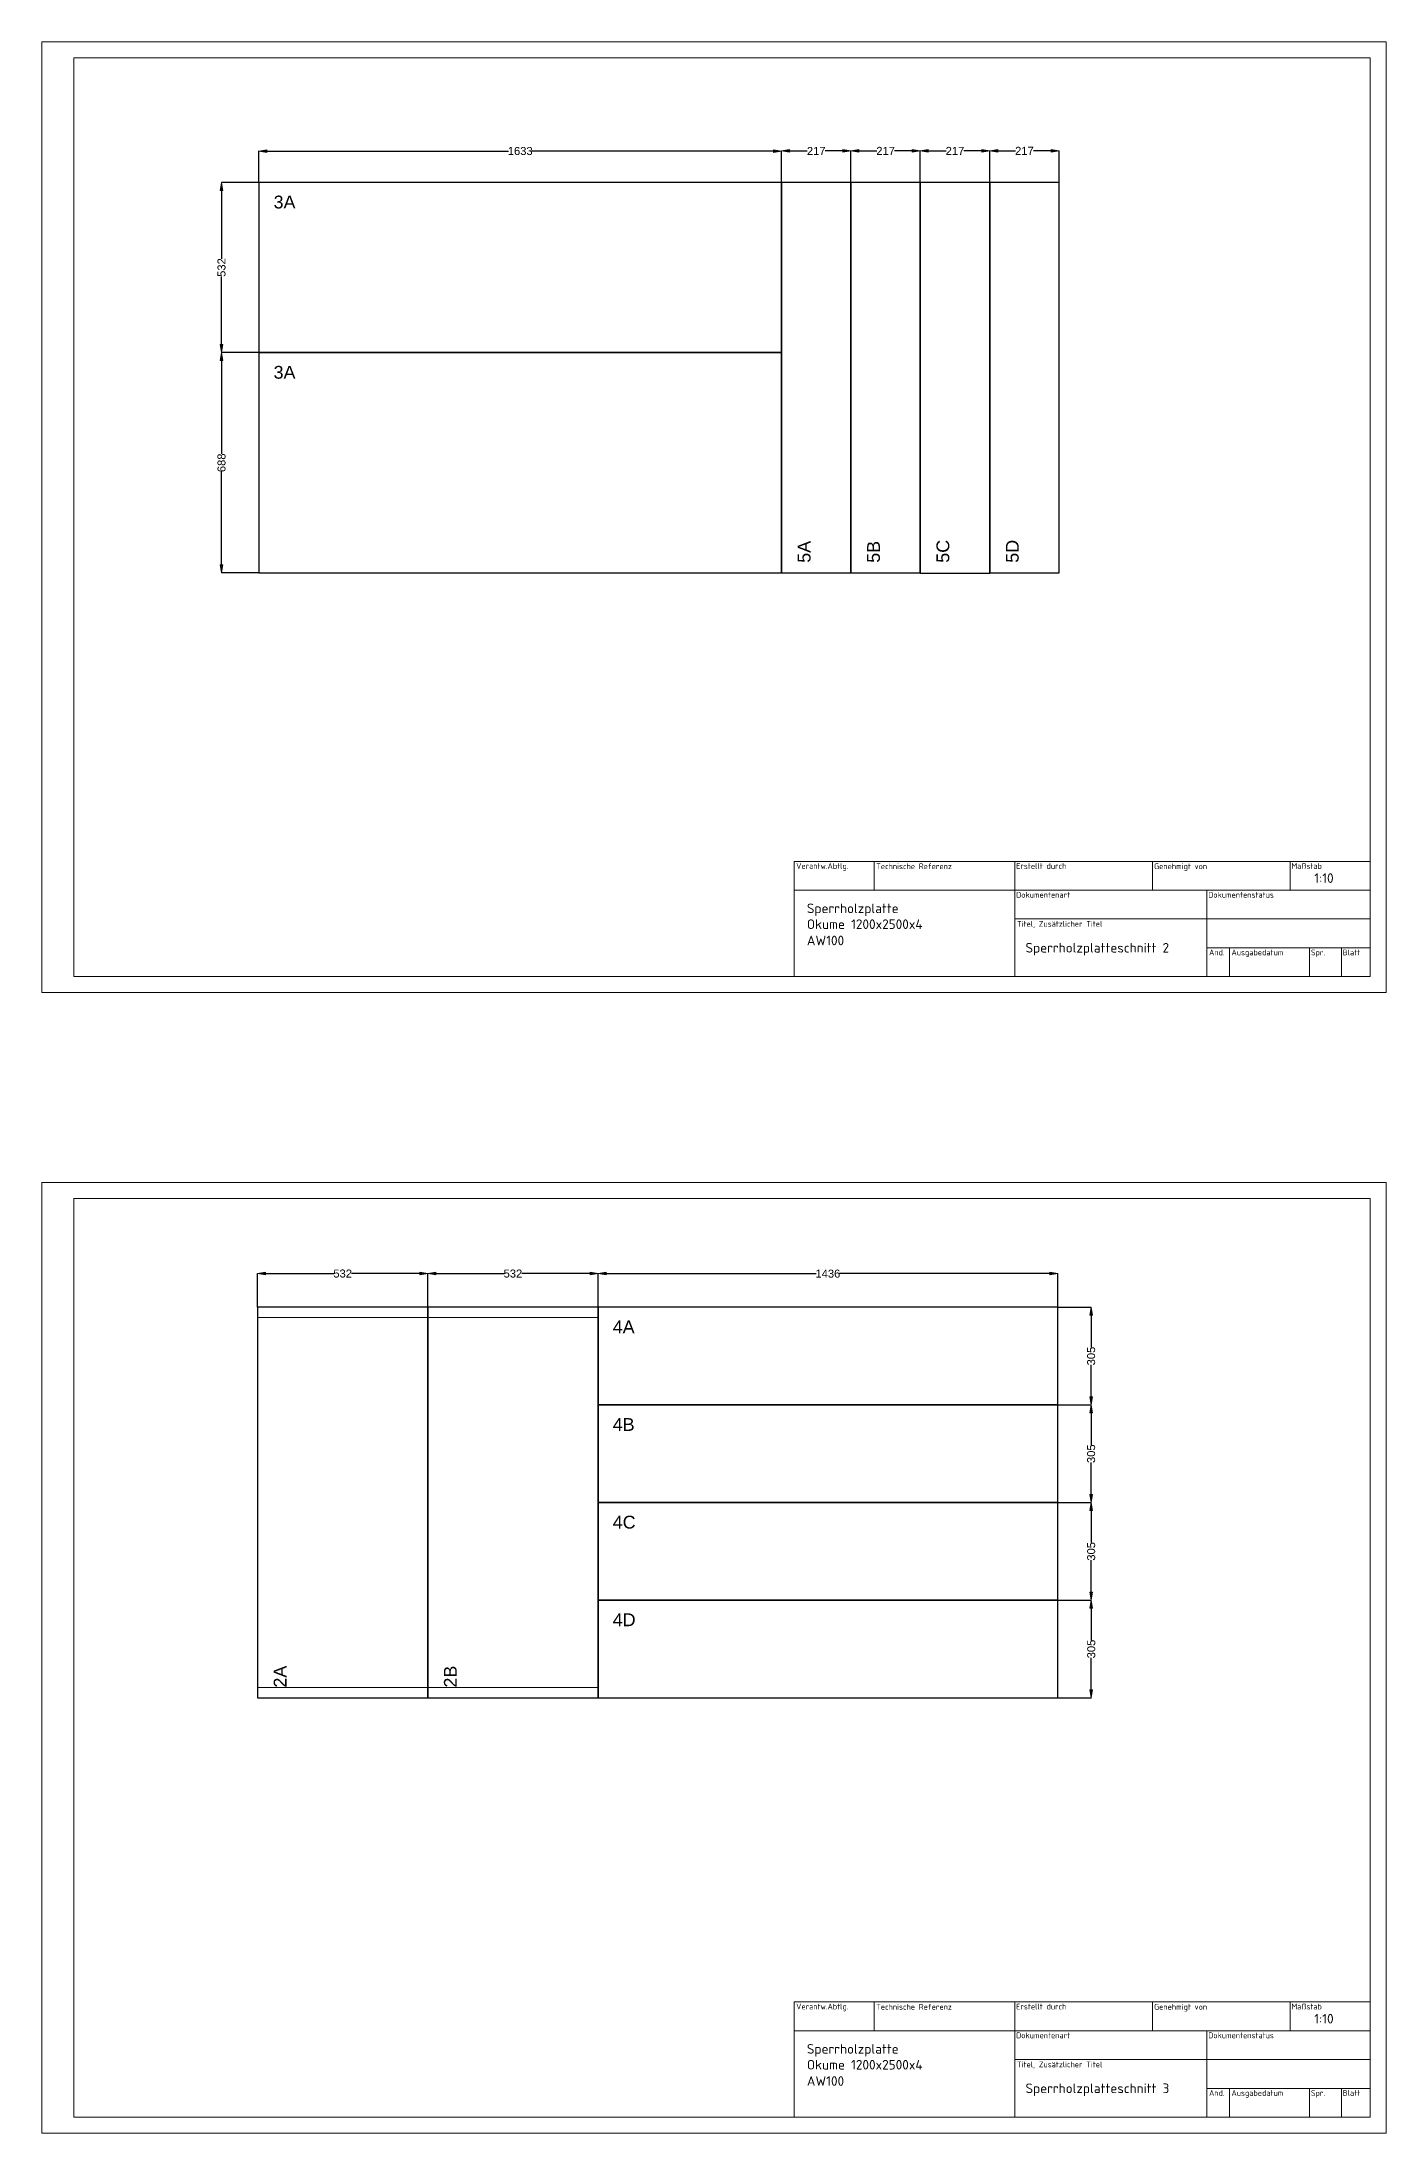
# Model space of a CAD drawing. Header units: millimetres. Extents: x -751 to 39822, y -9875 to 9310.
# Drawn here: x 26344 to 30544, y -4542 to 1991 of the extents above; entities that cross this region are included whole.
import ezdxf
from ezdxf.enums import TextEntityAlignment as Align

# ---------------------------------------------------------------- set-up
doc = ezdxf.new("R2010")
doc.units = ezdxf.units.MM
doc.header["$MEASUREMENT"] = 0
doc.header["$PDSIZE"] = -5
doc.linetypes.add('CENTER', pattern=[2, 1.25, -0.25, 0.25, -0.25])
doc.layers.get('0').update_dxf_attribs({"lineweight": 0})
doc.layers.get('Defpoints').update_dxf_attribs({"lineweight": 0})
doc.layers.add('SF', color=7, linetype='Continuous', lineweight=0)
doc.styles.add('Proxy_A9C', font='ISOCPEUR', dxfattribs={"height": 1.8})
doc.styles.add('Proxy_A9E', font='ISOCPEUR', dxfattribs={"height": 1.8})
doc.styles.add('Proxy_AA0', font='ISOCPEUR', dxfattribs={"height": 1.8})
doc.styles.add('Proxy_AA2', font='ISOCPEUR', dxfattribs={"height": 1.8})
doc.styles.add('Proxy_AA4', font='ISOCPEUR', dxfattribs={"height": 1.8})
doc.styles.add('Proxy_AA6', font='ISOCPEUR', dxfattribs={"height": 1.8})
doc.styles.add('Proxy_AA8', font='ISOCPEUR', dxfattribs={"height": 1.8})
doc.styles.add('Proxy_AAA', font='ISOCPEUR', dxfattribs={"height": 1.8})
doc.styles.add('Proxy_AAC', font='ISOCPEUR', dxfattribs={"height": 1.8})
doc.styles.add('Proxy_AAE', font='ISOCPEUR', dxfattribs={"height": 1.8})
doc.styles.add('Proxy_AB0', font='ISOCPEUR', dxfattribs={"height": 1.8})
doc.styles.get("Standard").update_dxf_attribs({"font": 'arial.ttf'})
doc.dimstyles.get("Standard").update_dxf_attribs({"dimtxt": 25, "dimasz": 25, "dimexe": 0.2, "dimexo": 0.05, "dimgap": 0.09, "dimtad": 0, "dimdec": 0, "dimzin": 0, "dimdsep": 46, "dimtxsty": 'Standard', "dimblk": 'VDDIM_DEFAULT', "dimcen": 0.09, "dimclre": 256, "dimclrt": 256, "dimadec": 0, "dimazin": 0, "dimtfac": 1, "dimtdec": 4, "dimtix": 1, "dimtmove": 0, "dimatfit": 3, "dimfxl": 1, "dimtolj": 1, "dimtzin": 0, "dimarcsym": 0})

# ---------------------------------------------------------------- blocks, each defined once
blk = doc.blocks.new('VDDIM_DEFAULT')
at = {"linetype": 'Continuous'}
blk.add_hatch(color=0, dxfattribs=at).paths.add_polyline_path([(0, 0), (-1, -0.1665), (-1, 0.1665)], flags=0)
at = {"color": 0, "linetype": 'Continuous'}
blk.add_lwpolyline([(0, 0), (-1, -0.1665), (-1, 0.1665), (0, 0)], dxfattribs=at)
blk = doc.blocks.new('*D928')
at = {"lineweight": -2}
for p, q in [((27022.4, 1551.6), (27022.4, 1649.8)), ((28655.2, 1551.6), (28655.2, 1649.8))]:
    blk.add_line(p, q, dxfattribs=at)
at = {"color": 0, "lineweight": -2}
for p, q in [((27047.4, 1649.6), (27802.6, 1649.6)), ((28630.2, 1649.6), (27875, 1649.6))]:
    blk.add_line(p, q, dxfattribs=at)
at = {"layer": 'Defpoints', "color": 0}
for p in [(28655.2, 1649.6), (27022.4, 1551.6), (28655.2, 1551.6)]:
    blk.add_point(p, dxfattribs=at)
at = {"color": 0, "lineweight": -2, "xscale": 25, "yscale": 25, "zscale": 25, "rotation": 180}
blk.add_blockref('VDDIM_DEFAULT', (27022.4, 1649.6), dxfattribs=at)
at = {"color": 0, "lineweight": -2, "xscale": 25, "yscale": 25, "zscale": 25}
blk.add_blockref('VDDIM_DEFAULT', (28655.2, 1649.6), dxfattribs=at)
at = {"insert": (27838.8, 1649.6), "char_height": 25, "attachment_point": 5}
blk.add_mtext('\\A1;1633', dxfattribs=at)
blk = doc.blocks.new('*D929')
at = {"lineweight": -2}
for p, q in [((28655.2, 1551.7), (28655.2, 1650)), ((28872, 1551.6), (28872, 1650))]:
    blk.add_line(p, q, dxfattribs=at)
at = {"color": 0, "lineweight": -2}
for p, q in [((28680.2, 1649.8), (28735.7, 1649.8)), ((28847, 1649.8), (28791.5, 1649.8))]:
    blk.add_line(p, q, dxfattribs=at)
at = {"layer": 'Defpoints', "color": 0}
for p in [(28872, 1649.8), (28655.2, 1551.6), (28872, 1551.6)]:
    blk.add_point(p, dxfattribs=at)
at = {"color": 0, "lineweight": -2, "xscale": 25, "yscale": 25, "zscale": 25, "rotation": 180}
blk.add_blockref('VDDIM_DEFAULT', (28655.2, 1649.8), dxfattribs=at)
at = {"color": 0, "lineweight": -2, "xscale": 25, "yscale": 25, "zscale": 25}
blk.add_blockref('VDDIM_DEFAULT', (28872, 1649.8), dxfattribs=at)
at = {"insert": (28763.6, 1649.8), "char_height": 25, "attachment_point": 5}
blk.add_mtext('\\A1;217', dxfattribs=at)
blk = doc.blocks.new('*D930')
at = {"lineweight": -2}
for p, q in [((28872, 1551.7), (28872, 1650.2)), ((29088.8, 1551.6), (29088.8, 1650.2))]:
    blk.add_line(p, q, dxfattribs=at)
at = {"color": 0, "lineweight": -2}
for p, q in [((28897, 1650), (28952.5, 1650)), ((29063.8, 1650), (29008.3, 1650))]:
    blk.add_line(p, q, dxfattribs=at)
at = {"layer": 'Defpoints', "color": 0}
for p in [(29088.8, 1650), (28872, 1551.6), (29088.8, 1551.6)]:
    blk.add_point(p, dxfattribs=at)
at = {"color": 0, "lineweight": -2, "xscale": 25, "yscale": 25, "zscale": 25, "rotation": 180}
blk.add_blockref('VDDIM_DEFAULT', (28872, 1650), dxfattribs=at)
at = {"color": 0, "lineweight": -2, "xscale": 25, "yscale": 25, "zscale": 25}
blk.add_blockref('VDDIM_DEFAULT', (29088.8, 1650), dxfattribs=at)
at = {"insert": (28980.4, 1650), "char_height": 25, "attachment_point": 5}
blk.add_mtext('\\A1;217', dxfattribs=at)
blk = doc.blocks.new('*D931')
at = {"lineweight": -2}
for p, q in [((29088.8, 1551.7), (29088.8, 1650.2)), ((29305.6, 1551.6), (29305.6, 1650.2))]:
    blk.add_line(p, q, dxfattribs=at)
at = {"color": 0, "lineweight": -2}
for p, q in [((29113.8, 1650), (29169.3, 1650)), ((29280.6, 1650), (29225.1, 1650))]:
    blk.add_line(p, q, dxfattribs=at)
at = {"layer": 'Defpoints', "color": 0}
for p in [(29305.6, 1650), (29088.8, 1551.6), (29305.6, 1551.6)]:
    blk.add_point(p, dxfattribs=at)
at = {"color": 0, "lineweight": -2, "xscale": 25, "yscale": 25, "zscale": 25, "rotation": 180}
blk.add_blockref('VDDIM_DEFAULT', (29088.8, 1650), dxfattribs=at)
at = {"color": 0, "lineweight": -2, "xscale": 25, "yscale": 25, "zscale": 25}
blk.add_blockref('VDDIM_DEFAULT', (29305.6, 1650), dxfattribs=at)
at = {"insert": (29197.2, 1650), "char_height": 25, "attachment_point": 5}
blk.add_mtext('\\A1;217', dxfattribs=at)
blk = doc.blocks.new('*D932')
at = {"lineweight": -2}
for p, q in [((29305.6, 1551.7), (29305.6, 1650.4)), ((29522.4, 1551.6), (29522.4, 1650.4))]:
    blk.add_line(p, q, dxfattribs=at)
at = {"color": 0, "lineweight": -2}
for p, q in [((29330.6, 1650.2), (29386.1, 1650.2)), ((29497.4, 1650.2), (29441.9, 1650.2))]:
    blk.add_line(p, q, dxfattribs=at)
at = {"layer": 'Defpoints', "color": 0}
for p in [(29522.4, 1650.2), (29305.6, 1551.6), (29522.4, 1551.6)]:
    blk.add_point(p, dxfattribs=at)
at = {"color": 0, "lineweight": -2, "xscale": 25, "yscale": 25, "zscale": 25, "rotation": 180}
blk.add_blockref('VDDIM_DEFAULT', (29305.6, 1650.2), dxfattribs=at)
at = {"color": 0, "lineweight": -2, "xscale": 25, "yscale": 25, "zscale": 25}
blk.add_blockref('VDDIM_DEFAULT', (29522.4, 1650.2), dxfattribs=at)
at = {"insert": (29414, 1650.2), "char_height": 25, "attachment_point": 5}
blk.add_mtext('\\A1;217', dxfattribs=at)
blk = doc.blocks.new('*D933')
at = {"lineweight": -2}
for p, q in [((27022.3, 1551.6), (26905.5, 1551.6)), ((27022.3, 1019.8), (26905.5, 1019.8))]:
    blk.add_line(p, q, dxfattribs=at)
at = {"color": 0, "lineweight": -2}
for p, q in [((26905.7, 1526.6), (26905.7, 1313.2)), ((26905.7, 1044.8), (26905.7, 1258.1))]:
    blk.add_line(p, q, dxfattribs=at)
at = {"layer": 'Defpoints', "color": 0}
for p in [(26905.7, 1551.6), (27022.4, 1551.6), (27022.4, 1019.8)]:
    blk.add_point(p, dxfattribs=at)
at = {"color": 0, "lineweight": -2, "xscale": 25, "yscale": 25, "zscale": 25}
for p, rotation in [((26905.7, 1551.6), 90), ((26905.7, 1019.8), 270)]:
    blk.add_blockref('VDDIM_DEFAULT', p, dxfattribs=dict(at, rotation=rotation))
at = {"insert": (26905.7, 1285.7), "char_height": 25, "attachment_point": 5, "rotation": 90}
blk.add_mtext('\\A1;532', dxfattribs=at)
blk = doc.blocks.new('*D934')
at = {"lineweight": -2}
for p, q in [((28081.9, -1962), (28081.9, -1857)), ((29518.1, -1962), (29518.1, -1857))]:
    blk.add_line(p, q, dxfattribs=at)
at = {"color": 0, "lineweight": -2}
for p, q in [((28106.9, -1857.2), (28763.8, -1857.2)), ((29493.1, -1857.2), (28836.2, -1857.2))]:
    blk.add_line(p, q, dxfattribs=at)
at = {"layer": 'Defpoints', "color": 0}
for p in [(29518.1, -1857.2), (28081.9, -1962.1), (29518.1, -1962.1)]:
    blk.add_point(p, dxfattribs=at)
at = {"color": 0, "lineweight": -2, "xscale": 25, "yscale": 25, "zscale": 25, "rotation": 180}
blk.add_blockref('VDDIM_DEFAULT', (28081.9, -1857.2), dxfattribs=at)
at = {"color": 0, "lineweight": -2, "xscale": 25, "yscale": 25, "zscale": 25}
blk.add_blockref('VDDIM_DEFAULT', (29518.1, -1857.2), dxfattribs=at)
at = {"insert": (28800, -1857.2), "char_height": 25, "attachment_point": 5}
blk.add_mtext('\\A1;1436', dxfattribs=at)
blk = doc.blocks.new('*D935')
at = {"lineweight": -2}
for p, q in [((27018.1, -1962), (27018.1, -1856.8)), ((27550, -1962), (27550, -1856.8))]:
    blk.add_line(p, q, dxfattribs=at)
at = {"color": 0, "lineweight": -2}
for p, q in [((27043.1, -1857), (27256.5, -1857)), ((27525, -1857), (27311.6, -1857))]:
    blk.add_line(p, q, dxfattribs=at)
at = {"layer": 'Defpoints', "color": 0}
for p in [(27550, -1857), (27018.1, -1962.1), (27550, -1962.1)]:
    blk.add_point(p, dxfattribs=at)
at = {"color": 0, "lineweight": -2, "xscale": 25, "yscale": 25, "zscale": 25, "rotation": 180}
blk.add_blockref('VDDIM_DEFAULT', (27018.1, -1857), dxfattribs=at)
at = {"color": 0, "lineweight": -2, "xscale": 25, "yscale": 25, "zscale": 25}
blk.add_blockref('VDDIM_DEFAULT', (27550, -1857), dxfattribs=at)
at = {"insert": (27284.1, -1857), "char_height": 25, "attachment_point": 5}
blk.add_mtext('\\A1;532', dxfattribs=at)
blk = doc.blocks.new('*D936')
at = {"lineweight": -2}
for p, q in [((27550, -1962), (27550, -1856.8)), ((28081.9, -1962), (28081.9, -1856.8))]:
    blk.add_line(p, q, dxfattribs=at)
at = {"color": 0, "lineweight": -2}
for p, q in [((27575, -1857), (27788.4, -1857)), ((28056.9, -1857), (27843.5, -1857))]:
    blk.add_line(p, q, dxfattribs=at)
at = {"layer": 'Defpoints', "color": 0}
for p in [(28081.9, -1857), (27550, -1962.1), (28081.9, -1962.1)]:
    blk.add_point(p, dxfattribs=at)
at = {"color": 0, "lineweight": -2, "xscale": 25, "yscale": 25, "zscale": 25, "rotation": 180}
blk.add_blockref('VDDIM_DEFAULT', (27550, -1857), dxfattribs=at)
at = {"color": 0, "lineweight": -2, "xscale": 25, "yscale": 25, "zscale": 25}
blk.add_blockref('VDDIM_DEFAULT', (28081.9, -1857), dxfattribs=at)
at = {"insert": (27816, -1857), "char_height": 25, "attachment_point": 5}
blk.add_mtext('\\A1;532', dxfattribs=at)
blk = doc.blocks.new('*D937')
at = {"lineweight": -2}
for p, q in [((29518.2, -1962), (29622.7, -1962)), ((29518.2, -2267.1), (29622.7, -2267.1))]:
    blk.add_line(p, q, dxfattribs=at)
at = {"color": 0, "lineweight": -2}
for p, q in [((29622.5, -1987), (29622.5, -2086.8)), ((29622.5, -2242.1), (29622.5, -2142.3))]:
    blk.add_line(p, q, dxfattribs=at)
at = {"layer": 'Defpoints', "color": 0}
for p in [(29518.1, -1962), (29622.5, -1962), (29518.1, -2267.1)]:
    blk.add_point(p, dxfattribs=at)
at = {"color": 0, "lineweight": -2, "xscale": 25, "yscale": 25, "zscale": 25}
for p, rotation in [((29622.5, -1962), 90), ((29622.5, -2267.1), 270)]:
    blk.add_blockref('VDDIM_DEFAULT', p, dxfattribs=dict(at, rotation=rotation))
at = {"insert": (29622.5, -2114.5), "char_height": 25, "attachment_point": 5, "rotation": 90}
blk.add_mtext('\\A1;305', dxfattribs=at)
blk = doc.blocks.new('*D938')
at = {"lineweight": -2}
for p, q in [((29518.2, -2267.1), (29622.7, -2267.1)), ((29518.2, -2572.1), (29622.7, -2572.1))]:
    blk.add_line(p, q, dxfattribs=at)
at = {"color": 0, "lineweight": -2}
for p, q in [((29622.5, -2292.1), (29622.5, -2391.8)), ((29622.5, -2547.1), (29622.5, -2447.3))]:
    blk.add_line(p, q, dxfattribs=at)
at = {"layer": 'Defpoints', "color": 0}
for p in [(29518.1, -2267.1), (29622.5, -2267.1), (29518.1, -2572.1)]:
    blk.add_point(p, dxfattribs=at)
at = {"color": 0, "lineweight": -2, "xscale": 25, "yscale": 25, "zscale": 25}
for p, rotation in [((29622.5, -2267.1), 90), ((29622.5, -2572.1), 270)]:
    blk.add_blockref('VDDIM_DEFAULT', p, dxfattribs=dict(at, rotation=rotation))
at = {"insert": (29622.5, -2419.6), "char_height": 25, "attachment_point": 5, "rotation": 90}
blk.add_mtext('\\A1;305', dxfattribs=at)
blk = doc.blocks.new('*D939')
at = {"lineweight": -2}
for p, q in [((29518.2, -2572.1), (29622.9, -2572.1)), ((29518.2, -2877.1), (29622.9, -2877.1))]:
    blk.add_line(p, q, dxfattribs=at)
at = {"color": 0, "lineweight": -2}
for p, q in [((29622.7, -2597.1), (29622.7, -2696.8)), ((29622.7, -2852.1), (29622.7, -2752.3))]:
    blk.add_line(p, q, dxfattribs=at)
at = {"layer": 'Defpoints', "color": 0}
for p in [(29518.1, -2572.1), (29622.7, -2572.1), (29518.1, -2877.1)]:
    blk.add_point(p, dxfattribs=at)
at = {"color": 0, "lineweight": -2, "xscale": 25, "yscale": 25, "zscale": 25}
for p, rotation in [((29622.7, -2572.1), 90), ((29622.7, -2877.1), 270)]:
    blk.add_blockref('VDDIM_DEFAULT', p, dxfattribs=dict(at, rotation=rotation))
at = {"insert": (29622.7, -2724.6), "char_height": 25, "attachment_point": 5, "rotation": 90}
blk.add_mtext('\\A1;305', dxfattribs=at)
blk = doc.blocks.new('*D940')
at = {"lineweight": -2}
for p, q in [((29518.2, -2877.1), (29623.1, -2877.1)), ((29518.2, -3182.1), (29623.1, -3182.1))]:
    blk.add_line(p, q, dxfattribs=at)
at = {"color": 0, "lineweight": -2}
for p, q in [((29622.9, -2902.1), (29622.9, -3001.8)), ((29622.9, -3157.1), (29622.9, -3057.3))]:
    blk.add_line(p, q, dxfattribs=at)
at = {"layer": 'Defpoints', "color": 0}
for p in [(29518.1, -2877.1), (29622.9, -2877.1), (29518.1, -3182.1)]:
    blk.add_point(p, dxfattribs=at)
at = {"color": 0, "lineweight": -2, "xscale": 25, "yscale": 25, "zscale": 25}
for p, rotation in [((29622.9, -2877.1), 90), ((29622.9, -3182.1), 270)]:
    blk.add_blockref('VDDIM_DEFAULT', p, dxfattribs=dict(at, rotation=rotation))
at = {"insert": (29622.9, -3029.6), "char_height": 25, "attachment_point": 5, "rotation": 90}
blk.add_mtext('\\A1;305', dxfattribs=at)
blk = doc.blocks.new('*D942')
at = {"lineweight": -2}
for p, q in [((27022.3, 1019.8), (26905.5, 1019.8)), ((27022.3, 331.6), (26905.5, 331.6))]:
    blk.add_line(p, q, dxfattribs=at)
at = {"color": 0, "lineweight": -2}
for p, q in [((26905.7, 994.8), (26905.7, 703.4)), ((26905.7, 356.6), (26905.7, 647.9))]:
    blk.add_line(p, q, dxfattribs=at)
at = {"layer": 'Defpoints', "color": 0}
for p in [(26905.7, 1019.8), (27022.3, 1019.8), (27022.3, 331.6)]:
    blk.add_point(p, dxfattribs=at)
at = {"color": 0, "lineweight": -2, "xscale": 25, "yscale": 25, "zscale": 25}
for p, rotation in [((26905.7, 1019.8), 90), ((26905.7, 331.6), 270)]:
    blk.add_blockref('VDDIM_DEFAULT', p, dxfattribs=dict(at, rotation=rotation))
at = {"insert": (26905.7, 675.7), "char_height": 25, "attachment_point": 5, "rotation": 90}
blk.add_mtext('\\A1;688', dxfattribs=at)

msp = doc.modelspace()

# ---------------------------------------------------------------- linework, layer by layer
for p, q in [((28694.20923, -569.29805), (28694.20923, -929.29805)), ((27550.02816, -1962.05969), (27550.02816, -3182.05969)), ((27550.02816, -1962.05969), (27550.02816, -3182.05969)), ((28694.20923, -4132.05177), (28694.20923, -4492.05177))]:
    msp.add_line(p, q)
at = {"linetype": 'CENTER'}
for p, q in [((27018.12427, -1994.05969), (27549.97816, -1994.05969)), ((27549.97816, -1994.05969), (28081.83204, -1994.05969)), ((27018.12427, -3150.05969), (27549.97816, -3150.05969)), ((27549.97816, -3150.05969), (28081.83204, -3150.05969))]:
    msp.add_line(p, q, dxfattribs=at)
for points in [[(26344.20923, -979.29805), (30544.20923, -979.29805), (30544.20923, 1990.70195), (26344.20923, 1990.70195)], [(26444.20923, -929.29805), (30494.20923, -929.29805), (30494.20923, 1940.70195), (26444.20923, 1940.70195)], [(26344.20923, -4542.05177), (30544.20923, -4542.05177), (30544.20923, -1572.05177), (26344.20923, -1572.05177)], [(26444.20923, -4492.05177), (30494.20923, -4492.05177), (30494.20923, -1622.05177), (26444.20923, -1622.05177)]]:
    msp.add_lwpolyline(points, close=True)
at = {"color": 1, "lineweight": 30}
for points in [[(27022.39323, 1019.75339), (28655.20972, 1019.75339), (28655.20972, 1551.55727), (27022.39323, 1551.55727)], [(28655.20972, 331.55727), (28872.0056, 331.55727), (28872.0056, 1551.55727), (28655.20972, 1551.55727)], [(28872.0056, 331.55727), (29088.80147, 331.55727), (29088.80147, 1551.55727), (28872.0056, 1551.55727)], [(29088.80147, 331.45727), (29305.59735, 331.45727), (29305.59735, 1551.45727), (29088.80147, 1551.45727)], [(29305.59735, 331.65727), (29522.39323, 331.65727), (29522.39323, 1551.65727), (29305.59735, 1551.65727)], [(27022.34323, 331.55727), (28655.20972, 331.55727), (28655.20972, 1019.75339), (27022.34323, 1019.75339)], [(27018.12427, -3182.05969), (27550.02816, -3182.05969), (27550.02816, -1962.05969), (27018.12427, -1962.05969)], [(27550.02816, -3182.05969), (28081.93204, -3182.05969), (28081.93204, -1962.05969), (27550.02816, -1962.05969)], [(28081.93204, -2267.05969), (29518.12427, -2267.05969), (29518.12427, -1962.05969), (28081.93204, -1962.05969)], [(28081.93204, -2572.10969), (29518.12427, -2572.10969), (29518.12427, -2267.10969), (28081.93204, -2267.10969)], [(28081.93204, -2877.10969), (29518.12427, -2877.10969), (29518.12427, -2572.10969), (28081.93204, -2572.10969)], [(28081.93204, -3182.10969), (29518.12427, -3182.10969), (29518.12427, -2877.10969), (28081.93204, -2877.10969)]]:
    msp.add_lwpolyline(points, close=True, dxfattribs=at)
at = {"color": 1}
msp.add_lwpolyline([(27550.02816, -3182.05969), (28081.93204, -3182.05969), (28081.93204, -1962.05969), (27550.02816, -1962.05969)], close=True, dxfattribs=at)
at = {"layer": 'SF'}
for p, q in [((28694.20923, -569.29805), (30494.20923, -569.29805)), ((28944.20923, -569.29805), (28944.20923, -659.29805)), ((29384.20923, -569.29805), (29384.20923, -929.29805)), ((29814.20923, -569.29805), (29814.20923, -659.29805)), ((30244.20923, -569.29805), (30244.20923, -659.29805)), ((28694.20923, -659.29805), (30494.20923, -659.29805)), ((29984.20923, -659.29805), (29984.20923, -929.29805)), ((29384.20923, -749.29805), (30494.20923, -749.29805)), ((29984.20923, -839.29805), (30494.20923, -839.29805)), ((30054.20923, -839.29805), (30054.20923, -929.29805)), ((30304.20923, -839.29805), (30304.20923, -929.29805)), ((30404.20923, -839.29805), (30404.20923, -929.29805)), ((28694.20923, -929.29805), (30494.20923, -929.29805)), ((28694.20923, -4132.05177), (30494.20923, -4132.05177)), ((28944.20923, -4132.05177), (28944.20923, -4222.05177)), ((29384.20923, -4132.05177), (29384.20923, -4492.05177)), ((29814.20923, -4132.05177), (29814.20923, -4222.05177)), ((30244.20923, -4132.05177), (30244.20923, -4222.05177)), ((28694.20923, -4222.05177), (30494.20923, -4222.05177)), ((29984.20923, -4222.05177), (29984.20923, -4492.05177)), ((29384.20923, -4312.05177), (30494.20923, -4312.05177)), ((29984.20923, -4402.05177), (30494.20923, -4402.05177)), ((30054.20923, -4402.05177), (30054.20923, -4492.05177)), ((30304.20923, -4402.05177), (30304.20923, -4492.05177)), ((30404.20923, -4402.05177), (30404.20923, -4492.05177)), ((28694.20923, -4492.05177), (30494.20923, -4492.05177))]:
    msp.add_line(p, q, dxfattribs=at)

# ---------------------------------------------------------------- texts
at = {"color": 1}
for s, p in [('3A', (27068.33273, 1510.2562)), ('3A', (27068.33273, 978.45231)), ('4A', (28127.87154, -2003.36077)), ('4B', (28127.87154, -2308.36077)), ('4C', (28127.87154, -2613.36077)), ('4D', (28127.87154, -2918.36077))]:
    msp.add_text(s, height=40, dxfattribs=at).set_placement(p, align=Align.TOP_LEFT)
for s, p in [('5A', (28705.73209, 363.48123)), ('5B', (28922.52797, 363.48123)), ('5C', (29139.32385, 363.48123)), ('5D', (29356.11973, 363.58123)), ('2A', (27068.64665, -3150.13573)), ('2B', (27600.55053, -3150.13573)), ('2B', (27600.55053, -3150.13573))]:
    msp.add_text(s, height=40, rotation=90, dxfattribs=at).set_placement(p, align=Align.TOP_LEFT)
for s, height, style, p in [('Verantw.Abtlg.', 18, 'Proxy_A9C', (28700.89283, -592.75245)), ('Technische Referenz', 18, 'Proxy_A9E', (28950.89283, -593.60959)), ('Erstellt durch', 18, 'Proxy_AA0', (29388.32141, -592.75245)), ('Genehmigt von', 18, 'Proxy_AA2', (29819.17855, -593.60959)), ('Maßstab', 18, 'Proxy_AA6', (30248.32141, -592.75245)), ('1:10', 30, 'Proxy_AA6', (30319.64291, -636.67508)), ('Sperrholzplatte', 30, 'Proxy_AA6', (28734.22772, -731.03509)), ('Dokumentenart', 18, 'Proxy_AA4', (29388.32141, -682.75245)), ('Dokumentenstatus', 18, 'Proxy_AA6', (29988.32141, -682.75245)), ('Okume 1200x2500x4', 30, 'Proxy_AA6', (28734.22772, -780.51776)), ('Titel, Zusätzlicher Titel', 18, 'Proxy_AA8', (29390.89283, -773.60959)), ('AW100', 30, 'Proxy_AA6', (28734.22772, -831.41423)), ('Sperrholzplatteschnitt 2', 30, 'Proxy_AA6', (29417.299, -854.16382)), ('And.', 18, 'Proxy_AAA', (29990.89283, -862.75245)), ('Ausgabedatum', 18, 'Proxy_AAC', (30060.89283, -862.75245)), ('Spr.', 18, 'Proxy_AAE', (30309.17855, -862.75245)), ('Blatt', 18, 'Proxy_AB0', (30408.32141, -862.75245)), ('Verantw.Abtlg.', 18, 'Proxy_A9C', (28700.89283, -4155.50617)), ('Technische Referenz', 18, 'Proxy_A9E', (28950.89283, -4156.36332)), ('Erstellt durch', 18, 'Proxy_AA0', (29388.32141, -4155.50617)), ('Genehmigt von', 18, 'Proxy_AA2', (29819.17855, -4156.36332)), ('Maßstab', 18, 'Proxy_AA6', (30248.32141, -4155.50617)), ('1:10', 30, 'Proxy_AA6', (30319.64291, -4199.4288)), ('Dokumentenart', 18, 'Proxy_AA4', (29388.32141, -4245.50617)), ('Dokumentenstatus', 18, 'Proxy_AA6', (29988.32141, -4245.50617)), ('Sperrholzplatte', 30, 'Proxy_AA6', (28734.22772, -4293.78881)), ('AW100', 30, 'Proxy_AA6', (28734.22772, -4394.16795)), ('Okume 1200x2500x4', 30, 'Proxy_AA6', (28734.22772, -4343.27148)), ('Titel, Zusätzlicher Titel', 18, 'Proxy_AA8', (29390.89283, -4336.36332)), ('Sperrholzplatteschnitt 3', 30, 'Proxy_AA6', (29417.299, -4416.91754)), ('And.', 18, 'Proxy_AAA', (29990.89283, -4425.50617)), ('Ausgabedatum', 18, 'Proxy_AAC', (30060.89283, -4425.50617)), ('Spr.', 18, 'Proxy_AAE', (30309.17855, -4425.50617)), ('Blatt', 18, 'Proxy_AB0', (30408.32141, -4425.50617))]:
    msp.add_text(s, height=height, dxfattribs=dict(style=style)).set_placement(p)

# ---------------------------------------------------------------- dimensions: what is measured, and where the dimension line sits
for base, p1, p2, picture, middle in [((28655.20972, 1649.61631), (27022.39323, 1551.55727), (28655.20972, 1551.55727), '*D928', (27838.80147, 1649.61631)), ((28872.0056, 1649.81631), (28655.20972, 1551.60727), (28872.0056, 1551.55727), '*D929', (28763.60766, 1649.81631)), ((29088.80147, 1650.01631), (28872.0056, 1551.60727), (29088.80147, 1551.55727), '*D930', (28980.40353, 1650.01631)), ((29305.59735, 1650.01631), (29088.80147, 1551.60727), (29305.59735, 1551.55727), '*D931', (29197.19941, 1650.01631)), ((29522.39323, 1650.21631), (29305.59735, 1551.60727), (29522.39323, 1551.55727), '*D932', (29413.99529, 1650.21631)), ((27550.02816, -1857.02729), (27018.12427, -1962.05969), (27550.02816, -1962.05969), '*D935', (27284.07622, -1857.02729)), ((28081.93204, -1857.02729), (27550.02816, -1962.05969), (28081.93204, -1962.05969), '*D936', (27815.9801, -1857.02729)), ((29518.12427, -1857.22729), (28081.93204, -1962.05969), (29518.12427, -1962.05969), '*D934', (28800.02816, -1857.22729))]:
    dim = msp.add_linear_dim(base=base, p1=p1, p2=p2, dimstyle='Standard')
    dim.commit()
    dim.dimension.update_dxf_attribs({"geometry": picture, "text_midpoint": middle})
for base, p1, p2, picture, middle in [((26905.66617, 1551.55727), (27022.39323, 1019.75339), (27022.39323, 1551.55727), '*D933', (26905.66617, 1285.65533)), ((26905.66617, 1019.75339), (27022.34323, 331.55727), (27022.34323, 1019.75339), '*D942', (26905.66617, 675.65533)), ((29622.54805, -1962.00969), (29518.12427, -2267.05969), (29518.12427, -1962.00969), '*D937', (29622.54805, -2114.53469)), ((29622.54805, -2267.05969), (29518.12427, -2572.05969), (29518.12427, -2267.05969), '*D938', (29622.54805, -2419.55969)), ((29622.74805, -2572.05969), (29518.12427, -2877.05969), (29518.12427, -2572.05969), '*D939', (29622.74805, -2724.55969)), ((29622.94805, -2877.05969), (29518.12427, -3182.05969), (29518.12427, -2877.05969), '*D940', (29622.94805, -3029.55969))]:
    dim = msp.add_linear_dim(base=base, p1=p1, p2=p2, angle=90, dimstyle='Standard')
    dim.commit()
    dim.dimension.update_dxf_attribs({"geometry": picture, "text_midpoint": middle})

doc.saveas('drawing.dxf')
